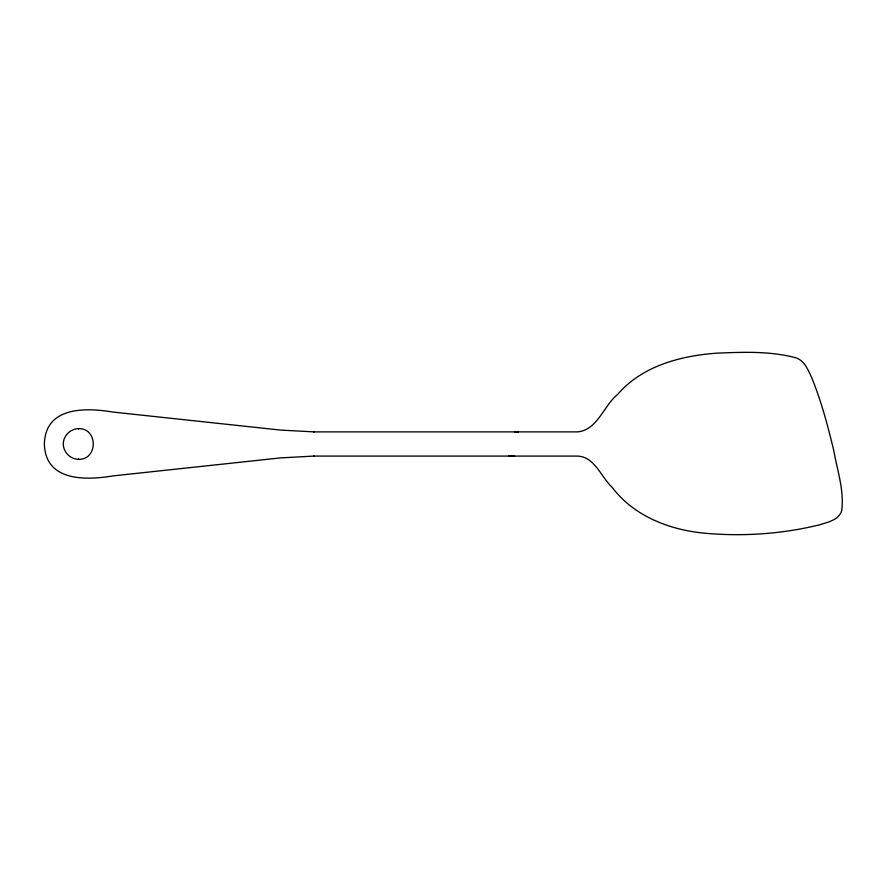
<?xml version="1.0" encoding="UTF-8"?>
<svg xmlns="http://www.w3.org/2000/svg" width="887" height="887" viewBox="0 0 887 887"><rect width="100%" height="100%" fill="white"/><g stroke="black" fill="none" stroke-linecap="round" stroke-linejoin="round"><path stroke-width="1.33" d="M514.66 431.891L518.341 431.891M314.153 456.073L280.691 457.88L112.793 475.92C85.795 480.444 45.381 481.608 44.35 443.988C45.381 406.357 85.795 407.521 112.793 412.045L280.691 430.095L314.153 431.891M313.665 431.891L577.359 431.891C597.406 430.361 603.67 405.603 617.607 394.449C642.199 365.81 680.839 355.72 717.095 353.137C743.35 352.084 770.504 350.93 796.071 357.871C804.587 360.798 808.057 369.957 811.605 377.385C821.174 400.869 827.737 425.45 833.658 450.064C837.151 470.088 844.457 490.467 841.641 510.956C838.437 520.347 827.571 522.166 819.333 524.882C783.52 533.63 746.211 536.447 709.467 533.608C672.778 531.069 635.014 517.553 612.152 487.34C601.076 477.128 594.745 456.594 577.359 456.084L313.665 456.084M508.539 456.073L514.66 456.073M63.487 441.626C61.89 450.585 69.751 459.51 78.799 459.311L78.311 459.311C98.224 460.165 98.224 427.8 78.311 428.654L78.799 428.654C71.426 428.587 64.673 434.364 63.487 441.626"/></g></svg>
